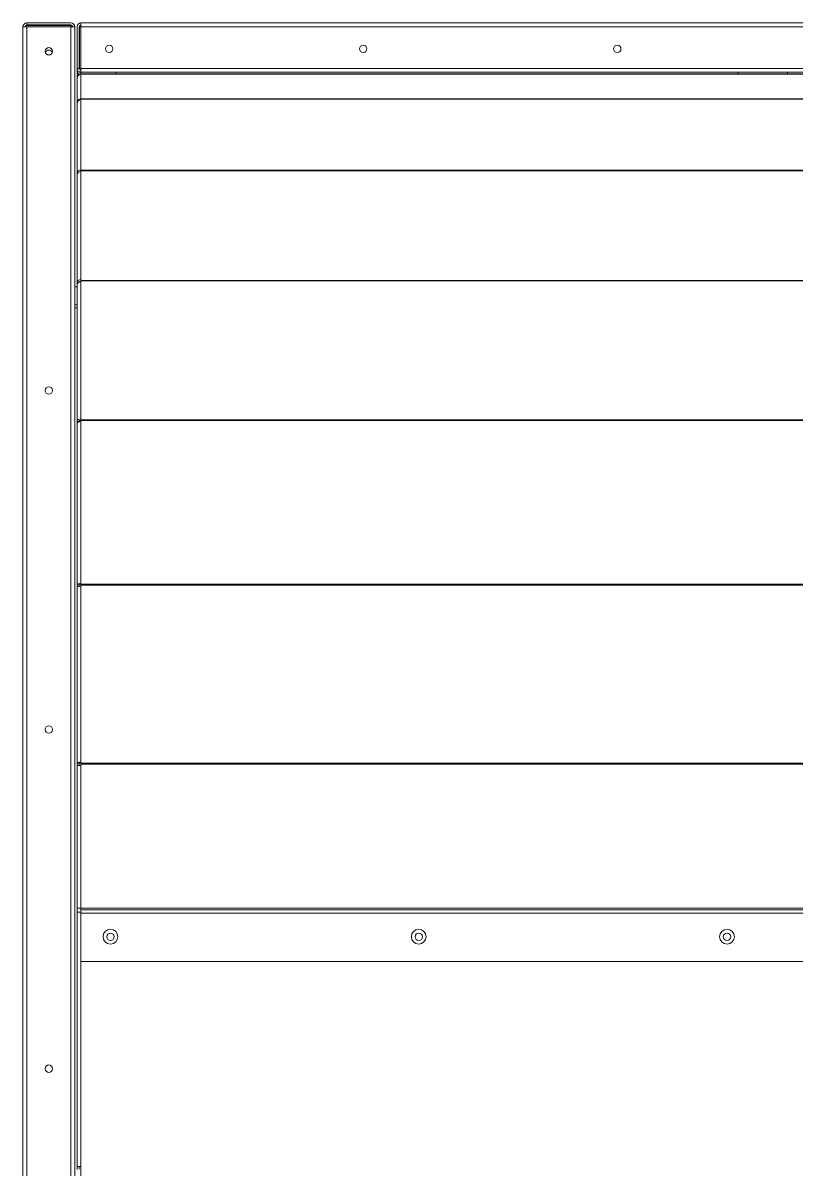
# Model space of a CAD drawing. Header units: millimetres. Extents: x -17070 to 51815, y -291348 to 34245.
# Drawn here: x 41832 to 42459, y 22503 to 23433 of the extents above; entities that cross this region are included whole.
import ezdxf

# ---------------------------------------------------------------- set-up
doc = ezdxf.new("R2010")
doc.units = ezdxf.units.MM

# ---------------------------------------------------------------- blocks, each defined once
blk = doc.blocks.new('2')
at = {"color": 7, "lineweight": 20, "ltscale": 0.000888889}
for p, q in [((41835.03, 23430.98), (41835.03, 23432.58)), ((41877.53, 23395.68), (41875.93, 23395.68)), ((41877.53, 23109.49), (41875.93, 23109.49)), ((41877.53, 22976.82), (41875.93, 22976.82)), ((41877.53, 22832.41), (41875.93, 22832.41))]:
    blk.add_line(p, q, dxfattribs=at)
at = {"color": 7, "lineweight": 20, "ltscale": 0.019889}
for p, q in [((41835.03, 23432.58), (41870.83, 23432.58)), ((41835.03, 23430.98), (41870.83, 23430.98)), ((41835.03, 23429.48), (41870.83, 23429.48))]:
    blk.add_line(p, q, dxfattribs=at)
at = {"color": 7, "lineweight": 20, "ltscale": 0.019444}
blk.add_line((41870.43, 23430.58), (41835.43, 23430.58), dxfattribs=at)
at = {"color": 7, "lineweight": 20}
for p, q in [((41879.03, 23432.58), (43984.83, 23432.58)), ((41831.93, 21187.68), (41831.93, 23429.48)), ((41835.03, 21187.68), (41835.03, 23429.48)), ((41870.83, 23429.48), (41870.83, 21187.68)), ((41873.93, 23429.48), (41873.93, 21187.68)), ((41879.03, 23429.48), (43984.83, 23429.48)), ((43984.83, 23395.68), (41879.03, 23395.68)), ((43984.83, 23392.58), (41879.03, 23392.58)), ((41879.03, 23391.18), (42926.83, 23391.18)), ((41879.03, 23391.13), (42926.83, 23391.13)), ((41879.03, 23370.95), (42926.83, 23370.95)), ((41879.03, 23370.76), (42926.83, 23370.76)), ((41879.03, 23313.06), (42926.83, 23313.06)), ((41879.03, 23312.69), (42926.83, 23312.69)), ((41879.03, 23223.84), (42926.83, 23223.84)), ((41879.03, 23223.39), (42926.83, 23223.39)), ((41879.03, 23110.78), (42926.83, 23110.78)), ((41879.03, 23110.16), (42926.83, 23110.16)), ((41879.03, 22977.36), (42926.83, 22977.36)), ((41879.03, 22976.74), (42926.83, 22976.74)), ((41879.03, 22832.24), (42926.83, 22832.24)), ((41879.03, 22831.44), (42926.83, 22831.44)), ((41879.03, 22714.73), (42926.83, 22714.73)), ((41879.03, 22713.4), (42926.83, 22713.4)), ((41879.03, 22710.64), (42926.83, 22710.64)), ((42926.83, 22671.63), (41879.03, 22671.63))]:
    blk.add_line(p, q, dxfattribs=at)
at = {"color": 7, "lineweight": 20, "ltscale": 0.001722}
for p, q in [((41879.03, 23429.48), (41879.03, 23432.58)), ((41835.03, 23429.48), (41831.93, 23429.48)), ((41870.83, 23429.48), (41873.93, 23429.48)), ((41879.03, 23395.68), (41879.03, 23392.58)), ((41875.93, 22830.43), (41879.03, 22830.43)), ((41875.93, 22714.73), (41879.03, 22714.73)), ((41875.93, 22711.58), (41879.03, 22711.58)), ((41875.93, 22505.18), (41879.03, 22505.18))]:
    blk.add_line(p, q, dxfattribs=at)
at = {"color": 7, "lineweight": 20, "ltscale": 0.018778}
for p, q in [((41875.93, 23395.68), (41875.93, 23429.48)), ((41877.53, 23395.68), (41877.53, 23429.48)), ((41879.03, 23395.68), (41879.03, 23429.48))]:
    blk.add_line(p, q, dxfattribs=at)
at = {"color": 7, "lineweight": 20, "ltscale": 0.018333}
blk.add_line((41877.93, 23396.08), (41877.93, 23429.08), dxfattribs=at)
at = {"color": 7, "lineweight": 20, "ltscale": 0.001085}
blk.add_line((41875.93, 23393.68), (41875.93, 23395.64), dxfattribs=at)
at = {"color": 7, "lineweight": 20, "ltscale": 0.000406364}
blk.add_line((41876.66, 23393.68), (41875.93, 23393.68), dxfattribs=at)
at = {"color": 7, "lineweight": 20, "ltscale": 2.06769e-05}
blk.add_line((41877.53, 23395.65), (41877.53, 23395.68), dxfattribs=at)
at = {"color": 7, "lineweight": 20, "ltscale": 0.002199}
blk.add_line((41875.93, 23392.08), (41875.93, 23388.12), dxfattribs=at)
at = {"color": 7, "lineweight": 20, "ltscale": 0.000116338}
blk.add_line((41876.14, 23392.08), (41875.93, 23392.08), dxfattribs=at)
at = {"color": 7, "lineweight": 20, "ltscale": 9.81087e-05}
blk.add_line((41875.93, 23388.08), (41875.93, 23387.91), dxfattribs=at)
at = {"color": 7, "lineweight": 20, "ltscale": 0.011014}
for p, q in [((41875.93, 23387.9), (41875.93, 23368.08)), ((41879.03, 23390.95), (41879.03, 23371.13))]:
    blk.add_line(p, q, dxfattribs=at)
at = {"color": 7, "lineweight": 20, "ltscale": 0.000115093}
blk.add_line((41876.14, 23392.08), (41876.34, 23392.15), dxfattribs=at)
at = {"color": 7, "lineweight": 20, "ltscale": 0.00077743}
blk.add_line((41879.03, 23392.58), (41879.03, 23391.18), dxfattribs=at)
at = {"color": 7, "lineweight": 20, "ltscale": 2.77118e-05}
blk.add_line((41879.03, 23391.13), (41879.03, 23391.18), dxfattribs=at)
at = {"color": 7, "lineweight": 20, "ltscale": 9.96622e-05}
blk.add_line((41879.03, 23390.95), (41879.03, 23391.13), dxfattribs=at)
at = {"color": 7, "lineweight": 20, "ltscale": 0.000778012}
blk.add_line((41907.43, 23391.18), (41907.43, 23392.59), dxfattribs=at)
at = {"color": 7, "lineweight": 20, "ltscale": 0.000777723}
for p, q in [((42411.93, 23391.18), (42411.93, 23392.58)), ((42451.93, 23391.18), (42451.93, 23392.58))]:
    blk.add_line(p, q, dxfattribs=at)
at = {"color": 7, "lineweight": 20, "ltscale": 3.42425e-05}
blk.add_line((41875.99, 23368.08), (41875.93, 23368.08), dxfattribs=at)
at = {"color": 7, "lineweight": 20, "ltscale": 0.000313955}
blk.add_line((41875.93, 23367.51), (41875.93, 23368.08), dxfattribs=at)
at = {"color": 7, "lineweight": 20, "ltscale": 0.031625}
for p, q in [((41875.93, 23367.51), (41875.93, 23310.59)), ((41879.03, 23370.37), (41879.03, 23313.45))]:
    blk.add_line(p, q, dxfattribs=at)
at = {"color": 7, "lineweight": 20, "ltscale": 9.98432e-05}
blk.add_line((41879.03, 23370.95), (41879.03, 23371.13), dxfattribs=at)
at = {"color": 7, "lineweight": 20, "ltscale": 0.00010544}
blk.add_line((41879.03, 23370.76), (41879.03, 23370.95), dxfattribs=at)
at = {"color": 7, "lineweight": 20, "ltscale": 0.000215453}
blk.add_line((41879.03, 23370.37), (41879.03, 23370.76), dxfattribs=at)
at = {"color": 7, "lineweight": 20, "ltscale": 0.000140381}
blk.add_line((41876.18, 23310.59), (41875.93, 23310.59), dxfattribs=at)
at = {"color": 7, "lineweight": 20, "ltscale": 0.000546998}
blk.add_line((41875.93, 23309.6), (41875.93, 23310.59), dxfattribs=at)
at = {"color": 7, "lineweight": 20, "ltscale": 0.048698}
for p, q in [((41875.93, 23309.6), (41875.93, 23221.95)), ((41879.03, 23312.1), (41879.03, 23224.44))]:
    blk.add_line(p, q, dxfattribs=at)
at = {"color": 7, "lineweight": 20, "ltscale": 0.000215745}
blk.add_line((41879.03, 23313.06), (41879.03, 23313.45), dxfattribs=at)
at = {"color": 7, "lineweight": 20, "ltscale": 0.000203219}
blk.add_line((41879.03, 23312.69), (41879.03, 23313.06), dxfattribs=at)
at = {"color": 7, "lineweight": 20, "ltscale": 0.000332218}
blk.add_line((41879.03, 23312.1), (41879.03, 23312.69), dxfattribs=at)
at = {"color": 7, "lineweight": 20, "ltscale": 0.001111}
for p, q in [((41873.93, 23218.56), (41875.93, 23218.56)), ((41875.93, 23201.53), (41873.93, 23201.53))]:
    blk.add_line(p, q, dxfattribs=at)
at = {"color": 7, "lineweight": 20, "ltscale": 0.000433251}
blk.add_line((41876.71, 23221.95), (41875.93, 23221.95), dxfattribs=at)
at = {"color": 7, "lineweight": 20, "ltscale": 0.000751679}
blk.add_line((41875.93, 23220.59), (41875.93, 23221.95), dxfattribs=at)
at = {"color": 7, "lineweight": 20, "ltscale": 0.061721}
for p, q in [((41875.93, 23220.59), (41875.93, 23109.49)), ((41879.03, 23222.63), (41879.03, 23111.53))]:
    blk.add_line(p, q, dxfattribs=at)
at = {"color": 7, "lineweight": 20, "ltscale": 0.000331768}
blk.add_line((41879.03, 23223.84), (41879.03, 23224.44), dxfattribs=at)
at = {"color": 7, "lineweight": 20, "ltscale": 0.000251569}
blk.add_line((41879.03, 23223.39), (41879.03, 23223.84), dxfattribs=at)
at = {"color": 7, "lineweight": 20, "ltscale": 0.000420498}
blk.add_line((41879.03, 23222.63), (41879.03, 23223.39), dxfattribs=at)
at = {"color": 7, "lineweight": 20, "ltscale": 0.000917392}
blk.add_line((41875.93, 23107.84), (41875.93, 23109.49), dxfattribs=at)
at = {"color": 7, "lineweight": 20, "ltscale": 0.072788}
for p, q in [((41875.93, 23107.84), (41875.93, 22976.82)), ((41879.03, 23109.27), (41879.03, 22978.25))]:
    blk.add_line(p, q, dxfattribs=at)
at = {"color": 7, "lineweight": 20, "ltscale": 0.000222798}
blk.add_line((41877.53, 23109.09), (41877.53, 23109.49), dxfattribs=at)
at = {"color": 7, "lineweight": 20, "ltscale": 0.000421068}
blk.add_line((41879.03, 23110.78), (41879.03, 23111.53), dxfattribs=at)
at = {"color": 7, "lineweight": 20, "ltscale": 0.000340315}
blk.add_line((41879.03, 23110.16), (41879.03, 23110.78), dxfattribs=at)
at = {"color": 7, "lineweight": 20, "ltscale": 0.000496562}
blk.add_line((41879.03, 23109.27), (41879.03, 23110.16), dxfattribs=at)
at = {"color": 7, "lineweight": 20, "ltscale": 0.001035}
blk.add_line((41875.93, 22974.96), (41875.93, 22976.82), dxfattribs=at)
at = {"color": 7, "lineweight": 20, "ltscale": 0.079194}
for p, q in [((41875.93, 22974.96), (41875.93, 22832.41)), ((41879.03, 22975.76), (41879.03, 22833.22))]:
    blk.add_line(p, q, dxfattribs=at)
at = {"color": 7, "lineweight": 20, "ltscale": 0.000643713}
blk.add_line((41877.53, 22975.66), (41877.53, 22976.82), dxfattribs=at)
at = {"color": 7, "lineweight": 20, "ltscale": 0.00049589}
blk.add_line((41879.03, 22977.36), (41879.03, 22978.25), dxfattribs=at)
at = {"color": 7, "lineweight": 20, "ltscale": 0.000346286}
blk.add_line((41879.03, 22976.74), (41879.03, 22977.36), dxfattribs=at)
at = {"color": 7, "lineweight": 20, "ltscale": 0.000539607}
blk.add_line((41879.03, 22975.76), (41879.03, 22976.74), dxfattribs=at)
at = {"color": 7, "lineweight": 20, "ltscale": 0.001102}
for p, q in [((41875.93, 22830.43), (41875.93, 22832.41)), ((41877.53, 22830.43), (41877.53, 22832.41))]:
    blk.add_line(p, q, dxfattribs=at)
at = {"color": 7, "lineweight": 20, "ltscale": 0.064274}
for p, q in [((41875.93, 22830.43), (41875.93, 22714.73)), ((41879.03, 22830.43), (41879.03, 22714.73))]:
    blk.add_line(p, q, dxfattribs=at)
at = {"color": 7, "lineweight": 20, "ltscale": 0.000541128}
blk.add_line((41879.03, 22832.24), (41879.03, 22833.22), dxfattribs=at)
at = {"color": 7, "lineweight": 20, "ltscale": 0.000447681}
blk.add_line((41879.03, 22831.44), (41879.03, 22832.24), dxfattribs=at)
at = {"color": 7, "lineweight": 20, "ltscale": 0.000560392}
blk.add_line((41879.03, 22830.43), (41879.03, 22831.44), dxfattribs=at)
at = {"color": 7, "lineweight": 20, "ltscale": 0.00175}
blk.add_line((41875.93, 22714.73), (41875.93, 22711.58), dxfattribs=at)
at = {"color": 7, "lineweight": 20, "ltscale": 0.000741427}
blk.add_line((41879.03, 22714.73), (41879.03, 22713.4), dxfattribs=at)
at = {"color": 7, "lineweight": 20, "ltscale": 0.114667}
blk.add_line((41875.93, 22711.58), (41875.93, 22505.18), dxfattribs=at)
at = {"color": 7, "lineweight": 20, "ltscale": 0.001532}
blk.add_line((41879.03, 22710.64), (41879.03, 22713.4), dxfattribs=at)
at = {"color": 7, "lineweight": 20, "ltscale": 0.021671}
blk.add_line((41879.03, 22671.63), (41879.03, 22710.64), dxfattribs=at)
at = {"color": 7, "lineweight": 20, "ltscale": 0.092472}
blk.add_line((41879.03, 22671.63), (41879.03, 22505.18), dxfattribs=at)
at = {"color": 7, "lineweight": 20, "ltscale": 0.001327}
blk.add_line((41875.93, 22502.8), (41875.93, 22505.19), dxfattribs=at)
at = {"color": 7, "lineweight": 20, "ltscale": 0.00111}
blk.add_line((41877.43, 22503.19), (41877.43, 22505.18), dxfattribs=at)
at = {"color": 7, "lineweight": 20, "ltscale": 0.0225}
blk.add_line((41879.03, 22505.18), (41879.03, 22464.68), dxfattribs=at)
at = {"color": 7, "lineweight": 20}
for centre, radius in [((41852.93, 23409.58), 3), ((41901.93, 23411.58), 3), ((42107.93, 23411.58), 3), ((42313.93, 23411.58), 3), ((41852.93, 23134.58), 3), ((41852.93, 22859.58), 3), ((41902.93, 22691.63), 6), ((42152.93, 22691.63), 6), ((42402.93, 22691.63), 6), ((41902.93, 22691.58), 3), ((42152.93, 22691.58), 3), ((42402.93, 22691.58), 3), ((41852.93, 22584.58), 3)]:
    blk.add_circle(centre, radius, dxfattribs=at)
for centre, radius, start, end in [((41835.03, 23429.48), 3.1, 90, 180), ((41835.03, 23429.48), 1.5, 90, 180), ((41835.43, 23429.08), 1.5, 90, 164.53377), ((41870.43, 23429.08), 1.5, 15.46601, 90), ((41870.83, 23429.48), 3.1, 0, 90), ((41870.83, 23429.48), 1.5, 0, 90), ((41879.03, 23429.48), 3.1, 90, 180), ((41879.03, 23429.48), 1.5, 90, 180), ((41879.43, 23429.08), 1.5, 105.466, 180), ((41870.43, 23429.08), 3.5, 0, 0.59319), ((41852.93, 23407.58), 3, 19.47645, 160.53113), ((41879.03, 23395.68), 3.1, 180, 270), ((41879.03, 23393.68), 3.1, 180, 244.58537), ((41879.03, 23395.68), 1.5, 180, 270), ((41879.43, 23396.08), 1.5, 180, 254.5338), ((41875.8, 23393.92), 1.84, 274.08585, 286.82206), ((41879.03, 23388.08), 3.1, 90, 180), ((41879.03, 23393.68), 1.5, 214.03569, 270), ((41870.43, 23196.08), 3.5, 359.40681, 0), ((41870.83, 23187.48), 3.1, 0, 0.63017)]:
    blk.add_arc(centre, radius, start, end, dxfattribs=at)
for centre, major_axis, ratio, start_param, end_param in [((41879.03, 23387.9), (-3.1, 0), 0.983909, 4.712389, 6.283185), ((41879.03, 23393.08), (3.1, 0), 0.890814, 3.511257, 4.162602), ((41879.03, 23368.08), (-3.1, 0), 0.983909, 4.712389, 6.283185), ((41879.03, 23367.51), (-3.1, 0), 0.922686, 4.712389, 6.283185), ((41879.03, 23310.59), (-3.1, 0), 0.922686, 4.712389, 6.283185), ((41879.03, 23309.6), (-3.1, 0), 0.804688, 4.712389, 6.283185), ((41879.03, 23221.95), (-3.1, 0), 0.804688, 4.712389, 6.283185), ((41879.03, 23220.59), (-3.1, 0), 0.658616, 4.712389, 6.283185), ((41879.03, 23221.95), (-1.5, 0), 0.804688, 4.712389, 5.879259), ((41877.43, 23203.84), (3.5, 0), 0.087156, 2.013707, 3.141593), ((41879.03, 23109.49), (-3.1, 0), 0.658616, 4.712389, 6.283185), ((41879.03, 23107.84), (-3.1, 0), 0.461013, 4.712389, 6.283185), ((41879.03, 23109.49), (-1.5, 0), 0.658616, 4.712389, 6.283185), ((41879.03, 22976.82), (-3.1, 0), 0.461013, 4.712389, 6.283185), ((41879.03, 22974.96), (-3.1, 0), 0.259944, 4.712389, 6.283185), ((41879.03, 22976.82), (-1.5, 0), 0.461013, 4.712389, 6.283185), ((41879.03, 22832.41), (-3.1, 0), 0.259944, 4.712389, 6.283185), ((41879.03, 22832.41), (-1.5, 0), 0.259944, 4.712389, 6.283185)]:
    blk.add_ellipse(centre, major_axis=major_axis, ratio=ratio, start_param=start_param, end_param=end_param, dxfattribs=at)

msp = doc.modelspace()

# ---------------------------------------------------------------- block references
msp.add_blockref('2', (0, 0))

doc.saveas('drawing.dxf')
